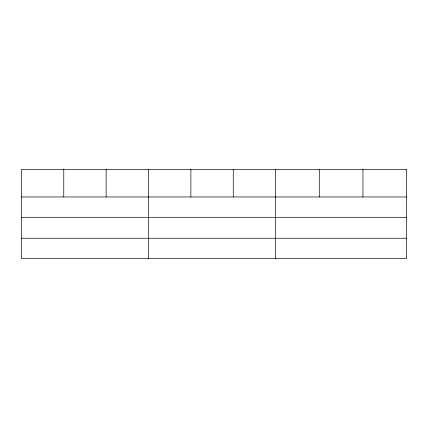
<?xml version="1.0" encoding="UTF-8"?>
<svg xmlns="http://www.w3.org/2000/svg" width="428" height="428" viewBox="0 0 428 428"><rect width="100%" height="100%" fill="white"/><g stroke="black" fill="none" stroke-linecap="round" stroke-linejoin="round"><path stroke-width="0.64" d="M21.4 196.982L406.6 196.982M21.4 217.306L406.6 217.306M21.4 238.252L406.6 238.252M362.944 169.424L362.944 196.982M319.288 169.424L319.288 196.982M275.632 169.424L275.632 258.576M233.26 169.424L233.26 196.982M190.888 169.424L190.888 196.982M148.516 169.424L148.516 258.576M106.144 169.424L106.144 196.982M63.772 169.424L63.772 196.982M406.6 169.424L21.4 169.424L21.4 258.576L406.6 258.576L406.6 169.424"/></g></svg>
